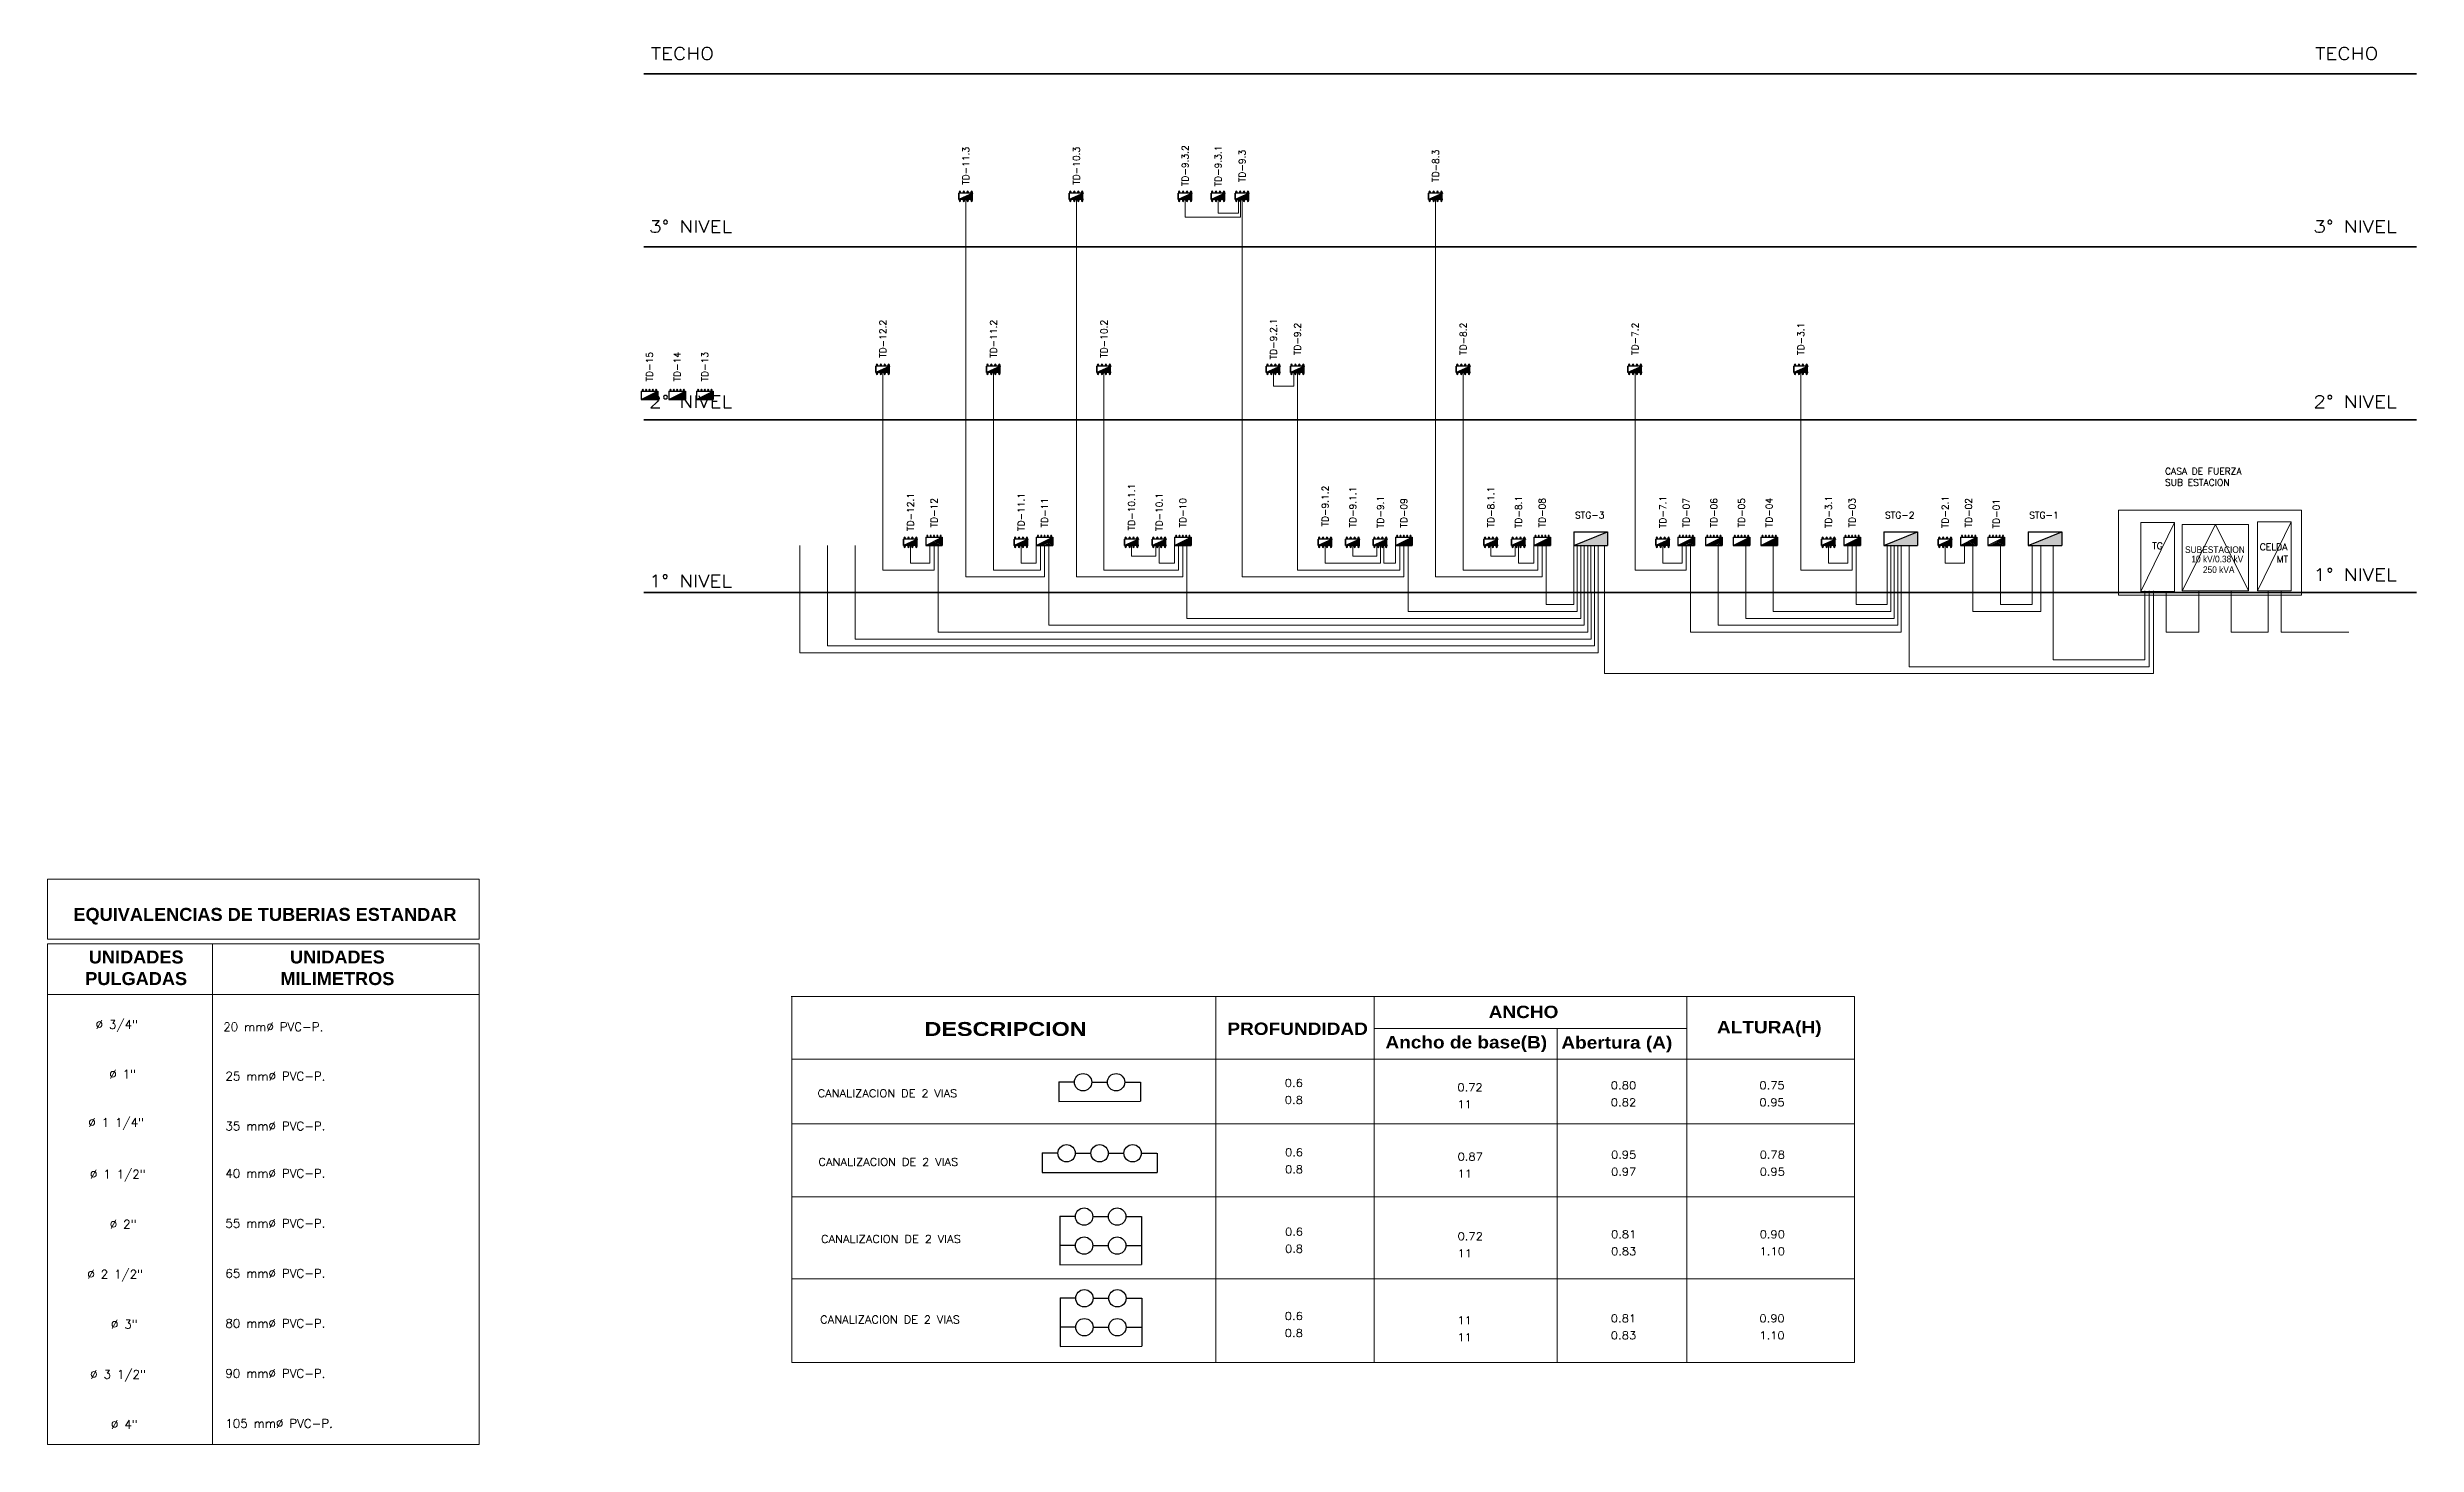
# Model space of a CAD drawing. Header units: inches. Extents: x 1693 to 10990, y 1878 to 5055.
# Drawn here: x 1850.8 to 1988.6, y 2151 to 2232.2 of the extents above; entities that cross this region are included whole.
import ezdxf
from ezdxf.enums import TextEntityAlignment as Align

# ---------------------------------------------------------------- set-up
doc = ezdxf.new("R2010")
doc.units = ezdxf.units.IN
doc.linetypes.add('CONTINUA', pattern=[0])
doc.linetypes.add('HIDDEN', pattern=[0.375, 0.25, -0.125])
for name, color, linetype, lineweight in [('.', 7, 'Continuous', 0), ('00 IE BUZON', 4, 'Continuous', 13), ('01', 10, 'Continuous', 9), ('ALIMENTADOR', 2, 'HIDDEN', 25), ('AR', 143, 'Continuous', 5), ('COM', 5, 'Continuous', 5), ('E_TD', 4, 'Continuous', 25), ('EQUIPO_ELECTRICO', 3, 'Continuous', 25), ('IE-TEXTO-ALIMENTADORES', 3, 'Continuous', 5), ('PISO-X', 2, 'Continuous', 35), ('SUBTITULO', 3, 'Continuous', 5), ('TABLERO IE', 4, 'Continuous', 25), ('TEXT', 2, 'Continuous', 5), ('texto', 32, 'Continuous', 13), ('tuberia', 6, 'Continuous', 25)]:
    doc.layers.add(name, color=color, linetype=linetype, lineweight=lineweight)
doc.styles.add('ARIAL', font='arial.ttf', dxfattribs={"width": 1.2, "height": 0.4})
doc.styles.add('MINISTERIO', font='arialbd.ttf')
doc.styles.add('ROMAND', font='romand', dxfattribs={"width": 1.2, "height": 0.1})
doc.styles.add('Romans', font='romans.shx')
doc.styles.add('ROMANT', font='romant', dxfattribs={"width": 1.5, "height": 0.5})
doc.styles.add('SANSSERIFBOLD', font='sasb____.pfb')

# ---------------------------------------------------------------- blocks, each defined once
blk = doc.blocks.new('SUB TABLERO DE DISTRIBUCION')
at = {"layer": 'EQUIPO_ELECTRICO', "transparency": 33554687}
for points in [[(553747.182, -75233.421, 1), (553747.166, -75233.421, 1)], [(553747.182, -75233.535, 1), (553747.166, -75233.535, 1)], [(553747.183, -75233.649, 1), (553747.166, -75233.649, 1)], [(553747.183, -75233.763, 1), (553747.166, -75233.763, 1)], [(553747.419, -75233.421, -1), (553747.435, -75233.421, -1)], [(553747.419, -75233.535, -1), (553747.435, -75233.535, -1)], [(553747.419, -75233.649, -1), (553747.435, -75233.649, -1)], [(553747.419, -75233.763, -1), (553747.435, -75233.763, -1)]]:
    blk.add_hatch(color=256, dxfattribs=at).paths.add_polyline_path(points)
h = blk.add_hatch(color=256, dxfattribs=at)
h.dxf.hatch_style = 1
h.paths.add_polyline_path([(553747.386, -75233.383), (553747.393, -75233.383), (553747.386, -75233.398)])
h.paths.add_polyline_path([(553747.209, -75233.383), (553747.386, -75233.383), (553747.386, -75233.398), (553747.209, -75233.797)])
for p, q in [((553747.393, -75233.383), (553747.209, -75233.797)), ((553747.209, -75233.383), (553747.209, -75233.797)), ((553747.209, -75233.797), (553747.393, -75233.797)), ((553747.393, -75233.797), (553747.209, -75233.797)), ((553747.393, -75233.383), (553747.393, -75233.797))]:
    blk.add_line(p, q, dxfattribs=at)
for centre, radius in [((553747.174, -75233.421), 0.0225), ((553747.174, -75233.535), 0.0225), ((553747.174, -75233.649), 0.0225), ((553747.174, -75233.763), 0.0225), ((553747.174, -75233.649), 0.00816), ((553747.174, -75233.763), 0.00816), ((553747.427, -75233.535), 0.0225), ((553747.427, -75233.649), 0.0225), ((553747.427, -75233.763), 0.0225), ((553747.427, -75233.421), 0.0225), ((553747.427, -75233.649), 0.00816), ((553747.427, -75233.763), 0.00816)]:
    blk.add_circle(centre, radius, dxfattribs=at)
blk = doc.blocks.new('T5015')
at = {"layer": 'TABLERO IE'}
for p, q in [((-0.25, -0.2), (0.25, 0)), ((-0.25, 0), (0.25, 0)), ((-0.25, 0), (-0.25, -0.2)), ((0.25, 0), (0.25, -0.2)), ((-0.25, -0.2), (0.25, -0.2))]:
    blk.add_line(p, q, dxfattribs=at)
blk.add_solid([(-0.25, -0.2), (0.25, 0), (0.25, -0.2)], dxfattribs=at)
blk = doc.blocks.new('A$C4253321B')
at = {"layer": 'TABLERO IE'}
for p, q in [((0, 0.2), (0.2, -0.2)), ((0, 0.2), (0, -0.2)), ((0.2, 0.2), (0, 0.2)), ((0, 0.135), (0.168, -0.2)), ((0, 0.071), (0.135, -0.2)), ((0, 0.006), (0.103, -0.2)), ((0.2, 0.2), (0.2, -0.2)), ((0, -0.059), (0.071, -0.2)), ((0, -0.123), (0.038, -0.2)), ((0, -0.188), (0.006, -0.2)), ((0.2, -0.2), (0, -0.2))]:
    blk.add_line(p, q, dxfattribs=at)
blk = doc.blocks.new('TD')
at = {"layer": '.'}
h = blk.add_hatch(color=4, dxfattribs=at)
h.dxf.hatch_style = 1
h.paths.add_polyline_path([(-1.79, 0.04, 1), (-1.73, 0.04, 1)])
h.paths.add_polyline_path([(-1.33, 0.04, 1), (-1.39, 0.04, 1)])
h.paths.add_polyline_path([(-0.99, 0.04, 1), (-0.93, 0.04, 1)])
h.paths.add_polyline_path([(-0.59, 0.04, 1), (-0.53, 0.04, 1)])
h.paths.add_polyline_path([(-0.19, 0.04, 1), (-0.13, 0.04, 1)])
at = {"layer": '.', "linetype": 'CONTINUA', "lineweight": 15}
h = blk.add_hatch(dxfattribs=at)
h.set_pattern_fill('ANGLE', color=4)
h.set_pattern_definition([(0, (0.048, -0.2174), (0, 6.985), [5.08, -1.905]), (90, (0.048, -0.2174), (-6.985, 4e-16), [5.08, -1.905])])
h.paths.add_polyline_path([(-1.63, 0.06, 1), (-1.68, 0.06, 1)])
h.paths.add_polyline_path([(-1.27, 0.06, 1), (-1.33, 0.06, 1)])
h.paths.add_polyline_path([(-0.91, 0.06, 1), (-0.97, 0.06, 1)])
h.paths.add_polyline_path([(-0.56, 0.06, 1), (-0.61, 0.06, 1)])
h.paths.add_polyline_path([(-0.2, 0.06, 1), (-0.25, 0.06, 1)])
at = {"color": 4}
for centre, radius in [((-1.76, 0.04), 0.07), ((-1.76, 0.04), 0.03), ((-1.36, 0.04), 0.07), ((-1.36, 0.04), 0.03), ((-0.96, 0.04), 0.07), ((-0.96, 0.04), 0.03), ((-0.56, 0.04), 0.07), ((-0.56, 0.04), 0.03), ((-0.16, 0.04), 0.07), ((-0.16, 0.04), 0.03)]:
    blk.add_circle(centre, radius, dxfattribs=at)
at = {"layer": 'TABLERO IE', "xscale": -4.999999999998863, "yscale": 4.999999999998863, "zscale": 4.999999999998863, "rotation": 270}
blk.add_blockref('A$C4253321B', (-0.96, -1.11), dxfattribs=at)

msp = doc.modelspace()

# ---------------------------------------------------------------- linework, layer by layer
at = {"color": 4, "lineweight": 13, "elevation": -3115.801}
for points in [[(1894.593, 2203.267), (1894.593, 2197.017), (1940.99, 2197.017), (1940.99, 2203.267)], [(1896.2, 2203.267), (1896.2, 2197.419), (1940.789, 2197.419), (1940.789, 2203.267)], [(1897.806, 2203.267), (1897.806, 2197.821), (1940.588, 2197.821), (1940.564, 2203.267)], [(1902.627, 2203.267), (1902.627, 2198.222), (1940.388, 2198.222), (1940.388, 2203.267)], [(1909.054, 2203.267), (1909.054, 2198.624), (1940.187, 2198.624), (1940.187, 2203.267)], [(1917.088, 2203.267), (1917.088, 2199.026), (1939.986, 2199.026), (1939.986, 2203.267)], [(1929.943, 2203.267), (1929.943, 2199.427), (1939.785, 2199.427), (1939.785, 2203.267)], [(1937.977, 2203.267), (1937.977, 2199.829), (1939.584, 2199.829), (1939.584, 2203.267)], [(1946.361, 2203.267), (1946.361, 2198.222), (1958.613, 2198.222), (1958.613, 2203.267)], [(1947.968, 2203.267), (1947.968, 2198.624), (1958.412, 2198.624), (1958.412, 2203.267)], [(1949.575, 2203.267), (1949.575, 2199.026), (1958.211, 2199.026), (1958.211, 2203.267)], [(1951.181, 2203.267), (1951.181, 2199.427), (1958.01, 2199.427), (1958.01, 2203.267)], [(1956.002, 2203.267), (1956.002, 2199.829), (1957.81, 2199.829), (1957.81, 2203.267)], [(1962.779, 2203.267), (1962.779, 2199.427), (1966.726, 2199.427), (1966.726, 2203.267)], [(1964.385, 2203.267), (1964.385, 2199.829), (1966.237, 2199.829), (1966.237, 2203.267)]]:
    msp.add_lwpolyline(points, dxfattribs=at)
at = {"color": 6, "lineweight": 13, "elevation": -3115.801}
msp.add_lwpolyline([(1974.012, 2200.594), (1974.012, 2198.222), (1975.918, 2198.222), (1975.918, 2200.633)], dxfattribs=at)
at = {"color": 1, "lineweight": 13, "elevation": -3115.801}
for points in [[(1977.805, 2200.633), (1977.805, 2198.222), (1979.954, 2198.222), (1979.954, 2200.633)], [(1980.703, 2200.633), (1980.703, 2198.222), (1984.642, 2198.222)]]:
    msp.add_lwpolyline(points, dxfattribs=at)
at = {"layer": '00 IE BUZON', "color": 3, "lineweight": 13, "elevation": -3115.801}
for points in [[(1908.813, 2203.267), (1908.813, 2201.436), (1904.234, 2201.436), (1904.234, 2223.396)], [(1916.847, 2203.264), (1916.847, 2201.436), (1910.661, 2201.436), (1910.661, 2223.396)], [(1916.985, 2223.396), (1916.985, 2222.368), (1920.198, 2222.368), (1920.198, 2223.396)], [(1918.902, 2223.396), (1918.902, 2222.594), (1920.096, 2222.594), (1920.096, 2223.396)], [(1929.702, 2203.264), (1929.702, 2201.436), (1920.302, 2201.436), (1920.302, 2223.396)], [(1937.736, 2203.264), (1937.736, 2201.436), (1931.55, 2201.436), (1931.55, 2223.396)], [(1902.386, 2203.267), (1902.386, 2201.838), (1899.413, 2201.838), (1899.413, 2213.332)], [(1908.572, 2203.267), (1908.572, 2201.838), (1905.841, 2201.838), (1905.841, 2213.332)], [(1916.606, 2203.267), (1916.606, 2201.838), (1912.268, 2201.838), (1912.268, 2213.332)], [(1922.115, 2213.332), (1922.115, 2212.529), (1923.309, 2212.529), (1923.309, 2213.332)], [(1929.461, 2203.267), (1929.461, 2201.838), (1923.516, 2201.838), (1923.516, 2213.332)], [(1937.495, 2203.267), (1937.495, 2201.838), (1933.157, 2201.838), (1933.157, 2213.332)], [(1946.12, 2203.267), (1946.12, 2201.838), (1943.143, 2201.838), (1943.143, 2213.332)], [(1955.761, 2203.267), (1955.761, 2201.838), (1952.788, 2201.838), (1952.788, 2213.332)], [(1902.145, 2203.267), (1902.145, 2202.239), (1901.02, 2202.239), (1901.02, 2203.267)], [(1908.331, 2203.267), (1908.331, 2202.239), (1907.447, 2202.239), (1907.447, 2203.267)], [(1913.875, 2203.267), (1913.875, 2202.641), (1915.275, 2202.641), (1915.275, 2203.267)], [(1916.365, 2203.267), (1916.365, 2202.239), (1915.482, 2202.239), (1915.482, 2203.267)], [(1925.123, 2203.267), (1925.123, 2202.239), (1928.336, 2202.239), (1928.336, 2203.267)], [(1926.729, 2203.267), (1926.729, 2202.641), (1928.13, 2202.641), (1928.13, 2203.267)], [(1929.22, 2203.267), (1929.22, 2202.239), (1928.543, 2202.239), (1928.543, 2203.267)], [(1934.764, 2203.267), (1934.764, 2202.641), (1936.164, 2202.641), (1936.164, 2203.267)], [(1937.254, 2203.267), (1937.254, 2202.239), (1936.37, 2202.239), (1936.37, 2203.267)], [(1945.879, 2203.267), (1945.879, 2202.239), (1944.754, 2202.239), (1944.754, 2203.267)], [(1955.52, 2203.267), (1955.52, 2202.239), (1954.395, 2202.239), (1954.395, 2203.267)], [(1962.296, 2203.267), (1962.296, 2202.239), (1961.172, 2202.239), (1961.172, 2203.267)]]:
    msp.add_lwpolyline(points, dxfattribs=at)
at = {"layer": '00 IE BUZON', "lineweight": 13, "elevation": -3115.801}
for points in [[(1885.362, 2211.764), (1885.845, 2211.764)], [(1886.969, 2211.764), (1887.452, 2211.764)], [(1888.576, 2211.764), (1889.058, 2211.764)], [(1901.02, 2203.267), (1900.607, 2203.267)], [(1901.904, 2203.267), (1902.386, 2203.267)], [(1907.447, 2203.267), (1907.035, 2203.267)], [(1908.331, 2203.267), (1908.813, 2203.267)], [(1915.482, 2203.267), (1915.069, 2203.267)], [(1916.365, 2203.267), (1916.847, 2203.267)], [(1929.22, 2203.267), (1929.702, 2203.267)], [(1936.37, 2203.267), (1935.958, 2203.267)], [(1937.254, 2203.267), (1937.736, 2203.267)], [(1963.662, 2203.267), (1964.144, 2203.267), (1964.627, 2203.267)]]:
    msp.add_lwpolyline(points, dxfattribs=at)
at = {"layer": '00 IE BUZON', "color": 6, "lineweight": 13, "elevation": -3115.801}
for points in [[(1928.336, 2203.267), (1927.923, 2203.267)], [(1928.336, 2203.267), (1928.13, 2203.267), (1927.923, 2203.267)], [(1928.336, 2203.267), (1928.749, 2203.267)], [(1941.366, 2203.267), (1941.366, 2195.812), (1973.278, 2195.812), (1973.278, 2200.633)], [(1959.076, 2203.267), (1959.076, 2196.214), (1973.034, 2196.214), (1973.034, 2200.633)], [(1967.459, 2203.267), (1967.459, 2196.616), (1972.789, 2196.616), (1972.789, 2200.633)]]:
    msp.add_lwpolyline(points, dxfattribs=at)
at = {"layer": '01', "color": 7, "elevation": -3115.801}
msp.add_lwpolyline([(1971.256, 2205.324), (1981.899, 2205.324), (1981.899, 2200.367), (1971.256, 2200.367)], close=True, dxfattribs=at)
at = {"layer": 'AR', "color": 1}
for p, q in [((1850.838, 2180.371, -5588.727), (1850.838, 2183.858, -5588.727)), ((1850.838, 2183.858, -5588.727), (1875.938, 2183.858, -5588.727)), ((1875.938, 2183.858, -5588.727), (1875.938, 2180.371, -5588.727)), ((1875.938, 2180.371, -5588.727), (1850.838, 2180.371, -5588.727)), ((1850.838, 2180.097, -5588.727), (1875.938, 2180.097, -5588.727)), ((1850.838, 2180.097, -5588.727), (1850.838, 2176.247, -5588.727)), ((1860.431, 2180.097, -5588.727), (1860.431, 2176.247, -5588.727)), ((1875.938, 2180.097, -5588.727), (1875.938, 2176.247, -5588.727)), ((1875.938, 2177.143, -5588.727), (1850.838, 2177.143, -5588.727)), ((1850.838, 2177.143, -5588.727), (1850.838, 2150.955, -5588.727)), ((1860.431, 2177.143, -5588.727), (1860.431, 2150.955, -5588.727)), ((1875.938, 2177.143, -5588.727), (1875.938, 2150.955, -5588.727)), ((1875.938, 2150.955, -5588.727), (1850.838, 2150.955, -5588.727))]:
    msp.add_line(p, q, dxfattribs=at)
at = {"layer": 'COM'}
for p, q in [((1974.501, 2204.611, -3115.801), (1972.544, 2200.594, -3115.801)), ((1981.28, 2204.65, -3115.801), (1979.324, 2200.633, -3115.801))]:
    msp.add_line(p, q, dxfattribs=at)
at = {"layer": 'COM', "elevation": -3115.801}
for points in [[(1972.544, 2200.594), (1974.501, 2200.594), (1974.501, 2204.611), (1972.544, 2204.611)], [(1974.954, 2200.633), (1978.81, 2200.633), (1978.81, 2204.489), (1974.954, 2204.489)], [(1979.324, 2200.633), (1981.28, 2200.633), (1981.28, 2204.65), (1979.324, 2204.65)]]:
    msp.add_lwpolyline(points, close=True, dxfattribs=at)
msp.add_lwpolyline([(1974.954, 2200.633), (1976.882, 2204.489), (1978.81, 2200.633)], dxfattribs=at)
at = {"layer": 'PISO-X'}
for p, q in [((1885.515, 2230.714, -3115.801), (1988.582, 2230.714, -3115.801)), ((1885.515, 2220.65, -3115.801), (1988.582, 2220.65, -3115.801)), ((1885.515, 2210.585, -3115.801), (1988.582, 2210.585, -3115.801)), ((1885.515, 2200.521, -3115.801), (1988.582, 2200.521, -3115.801))]:
    msp.add_line(p, q, dxfattribs=at)
at = {"layer": 'TEXT', "color": 4}
for p, q in [((1955.905, 2177.033), (1894.071, 2177.033)), ((1918.772, 2177.033), (1918.772, 2155.741)), ((1927.981, 2177.033), (1927.981, 2155.741)), ((1894.115, 2175.639), (1894.115, 2173.391)), ((1946.163, 2175.159), (1927.981, 2175.159)), ((1894.115, 2173.391), (1955.905, 2173.391)), ((1894.115, 2169.62), (1955.905, 2169.62)), ((1894.115, 2165.371), (1955.905, 2165.371)), ((1894.115, 2160.603), (1955.905, 2160.603)), ((1894.115, 2155.741), (1955.905, 2155.741))]:
    msp.add_line(p, q, dxfattribs=at)
for points in [[(1894.115, 2177.033), (1894.115, 2155.741)], [(1946.163, 2177.033), (1946.163, 2155.741)], [(1955.905, 2177.033), (1955.905, 2155.741)], [(1938.607, 2175.159), (1938.607, 2155.741)]]:
    msp.add_lwpolyline(points, dxfattribs=at)
at = {"layer": 'tuberia'}
for p, q in [((1909.637, 2172.061), (1910.547, 2172.061)), ((1909.637, 2172.061), (1909.637, 2170.927)), ((1909.637, 2170.927), (1914.388, 2170.929)), ((1911.557, 2172.042), (1912.467, 2172.042)), ((1913.477, 2172.042), (1914.388, 2172.042)), ((1914.388, 2172.042), (1914.388, 2170.929)), ((1908.677, 2167.928), (1909.587, 2167.928)), ((1908.677, 2167.928), (1908.677, 2166.794)), ((1908.677, 2166.794), (1915.351, 2166.794)), ((1910.597, 2167.909), (1911.507, 2167.909)), ((1912.517, 2167.909), (1913.428, 2167.909)), ((1914.437, 2167.907), (1915.348, 2167.907)), ((1915.351, 2167.907), (1915.351, 2166.794)), ((1909.698, 2164.243), (1910.609, 2164.243)), ((1909.698, 2164.243), (1909.698, 2162.558)), ((1911.618, 2164.223), (1912.529, 2164.223)), ((1913.539, 2164.223), (1914.449, 2164.223)), ((1914.449, 2164.223), (1914.449, 2162.539)), ((1909.698, 2162.558), (1910.609, 2162.558)), ((1909.698, 2162.558), (1909.698, 2161.424)), ((1909.698, 2161.424), (1914.449, 2161.426)), ((1911.618, 2162.539), (1912.529, 2162.539)), ((1913.539, 2162.539), (1914.449, 2162.539)), ((1914.449, 2162.539), (1914.449, 2161.426)), ((1909.711, 2159.493), (1910.622, 2159.493)), ((1909.711, 2159.493), (1909.711, 2157.808)), ((1911.631, 2159.474), (1912.542, 2159.474)), ((1913.551, 2159.474), (1914.462, 2159.474)), ((1914.462, 2159.474), (1914.462, 2157.789)), ((1909.711, 2157.808), (1910.622, 2157.808)), ((1909.711, 2157.808), (1909.711, 2156.674)), ((1911.631, 2157.789), (1912.542, 2157.789)), ((1913.551, 2157.789), (1914.462, 2157.789)), ((1914.462, 2157.789), (1914.462, 2156.676)), ((1909.711, 2156.674), (1914.462, 2156.676))]:
    msp.add_line(p, q, dxfattribs=at)
for centre in [(1911.052, 2172.042), (1912.972, 2172.042), (1910.092, 2167.909), (1912.012, 2167.909), (1913.932, 2167.909), (1911.113, 2164.223), (1913.034, 2164.223), (1911.113, 2162.539), (1913.034, 2162.539), (1911.126, 2159.474), (1913.046, 2159.474), (1911.126, 2157.789), (1913.046, 2157.789)]:
    msp.add_circle(centre, 0.505, dxfattribs=at)

# ---------------------------------------------------------------- block references
at = {"color": 4, "lineweight": 13, "xscale": -1.992710141262474, "yscale": 1.992710141262474, "zscale": 1.992710141262474, "rotation": 270}
for p in [(151822.972, -1101234.282, -3115.801), (151829.399, -1101234.282, -3115.801), (151835.723, -1101234.282, -3115.801), (151837.64, -1101234.282, -3115.801), (151839.04, -1101234.282, -3115.801), (151850.288, -1101234.282, -3115.801), (151818.151, -1101244.347, -3115.801), (151824.579, -1101244.347, -3115.801), (151831.006, -1101244.347, -3115.801), (151840.854, -1101244.347, -3115.801), (151842.254, -1101244.347, -3115.801), (151851.895, -1101244.347, -3115.801), (151861.881, -1101244.347, -3115.801), (151871.526, -1101244.347, -3115.801), (151819.758, -1101254.411, -3115.801), (151826.186, -1101254.411, -3115.801), (151834.22, -1101254.411, -3115.801), (151843.861, -1101254.411, -3115.801), (151845.468, -1101254.411, -3115.801), (151847.074, -1101254.411, -3115.801), (151853.502, -1101254.411, -3115.801), (151855.109, -1101254.411, -3115.801), (151863.492, -1101254.411, -3115.801), (151873.133, -1101254.411, -3115.801), (151879.91, -1101254.411, -3115.801)]:
    msp.add_blockref('SUB TABLERO DE DISTRIBUCION', p, dxfattribs=at)
at = {"color": 2, "lineweight": 13, "xscale": -1.992710141262474, "yscale": 1.992710141262474, "zscale": 1.992710141262474, "rotation": 270}
msp.add_blockref('SUB TABLERO DE DISTRIBUCION', (151832.613, -1101254.411, -3115.801), dxfattribs=at)
at = {"layer": 'E_TD', "xscale": -0.4822784831144049, "yscale": 0.4822784831144049, "zscale": 0.4822784831144049}
for p in [(1885.382, 2212.3, -3115.801), (1886.989, 2212.3, -3115.801), (1888.596, 2212.3, -3115.801), (1901.923, 2203.803, -3115.801), (1908.351, 2203.803, -3115.801), (1916.385, 2203.803, -3115.801), (1929.239, 2203.803, -3115.801), (1937.274, 2203.803, -3115.801), (1945.657, 2203.803, -3115.801), (1947.264, 2203.803, -3115.801), (1948.871, 2203.803, -3115.801), (1950.478, 2203.803, -3115.801), (1955.298, 2203.803, -3115.801), (1962.075, 2203.803, -3115.801), (1963.682, 2203.803, -3115.801)]:
    msp.add_blockref('TD', p, dxfattribs=at)
at = {"layer": 'TABLERO IE', "xscale": 3.919315381001545, "yscale": 3.919315381001545, "zscale": 3.919315381001545}
for p in [(1940.564, 2204.051, -3115.801), (1958.589, 2204.051, -3115.801), (1966.972, 2204.051, -3115.801)]:
    msp.add_blockref('T5015', p, dxfattribs=at)

# ---------------------------------------------------------------- texts
at = {"layer": 'ALIMENTADOR', "color": 4, "linetype": 'Continuous', "style": 'MINISTERIO'}
for s, height, p in [('EQUIVALENCIAS DE TUBERIAS ESTANDAR', 0.75517, (1863.486, 2181.426, -5588.727)), ('UNIDADES', 0.7552, (1856, 2178.948, -5588.727)), ('UNIDADES', 0.7552, (1867.699, 2178.948, -5588.727)), ('PULGADAS', 0.7552, (1856, 2177.693, -5588.727)), ('MILIMETROS', 0.7552, (1867.699, 2177.693, -5588.727))]:
    msp.add_text(s, height=height, dxfattribs=at).set_placement(p, align=Align.CENTER)
at = {"layer": 'ALIMENTADOR', "color": 4, "linetype": 'Continuous', "style": 'Romans'}
for s, height, p in [('%%C 3/4"', 0.5044, (1853.642, 2175.143, -5588.727)), ('20 mm%%C PVC-P.', 0.50437, (1861.064, 2175.008, -5588.727)), ('%%C 1"', 0.5044, (1854.433, 2172.252, -5588.727)), ('25 mm%%C PVC-P.', 0.50437, (1861.19, 2172.142, -5588.727)), ('%%C 1 1/4"', 0.5044, (1853.218, 2169.447, -5588.727)), ('35 mm%%C PVC-P.', 0.50437, (1861.187, 2169.238, -5588.727)), ('%%C 1 1/2"', 0.5044, (1853.311, 2166.432, -5588.727)), ('40 mm%%C PVC-P.', 0.50437, (1861.187, 2166.486, -5588.727)), ('%%C 2"', 0.5044, (1854.465, 2163.522, -5588.727)), ('55 mm%%C PVC-P.', 0.50437, (1861.187, 2163.577, -5588.727)), ('%%C 2 1/2"', 0.5044, (1853.161, 2160.613, -5588.727)), ('65 mm%%C PVC-P.', 0.50437, (1861.187, 2160.667, -5588.727)), ('%%C 3"', 0.5044, (1854.532, 2157.703, -5588.727)), ('80 mm%%C PVC-P.', 0.50437, (1861.187, 2157.757, -5588.727)), ('%%C 3 1/2"', 0.5044, (1853.324, 2154.793, -5588.727)), ('90 mm%%C PVC-P.', 0.50437, (1861.187, 2154.847, -5588.727)), ('%%C 4"', 0.5044, (1854.532, 2151.883, -5588.727)), ('105 mm%%C PVC-P.', 0.50437, (1861.187, 2151.937, -5588.727))]:
    msp.add_text(s, height=height, dxfattribs=at).set_placement(p)
at = {"layer": 'IE-TEXTO-ALIMENTADORES', "color": 4, "style": 'ROMANT', "width": 1.2}
for s, p in [('TECHO', (1885.925, 2231.532, -3115.801)), ('TECHO', (1982.69, 2231.532, -3115.801)), ('3%%D NIVEL', (1885.814, 2221.468, -3115.801)), ('3%%D NIVEL', (1982.579, 2221.468, -3115.801)), ('2%%D NIVEL', (1885.814, 2211.28, -3115.801)), ('2%%D NIVEL', (1982.579, 2211.28, -3115.801)), ('1%%D NIVEL', (1885.808, 2200.842, -3115.801)), ('1%%D NIVEL', (1982.579, 2201.215, -3115.801))]:
    msp.add_text(s, height=0.7134, dxfattribs=at).set_placement(p)
at = {"layer": 'SUBTITULO', "style": 'ROMAND'}
for s, p in [('TD-11.3', (1904.234, 2225.351, -3115.801)), ('TD-10.3', (1910.661, 2225.351, -3115.801)), ('TD-9.3', (1920.302, 2225.342, -3115.801)), ('TD-8.3', (1931.55, 2225.351, -3115.801)), ('TD-12.2', (1899.413, 2215.287, -3115.801)), ('TD-11.2', (1905.841, 2215.287, -3115.801)), ('TD-10.2', (1912.268, 2215.287, -3115.801)), ('TD-9.2', (1923.516, 2215.278, -3115.801)), ('TD-8.2', (1933.157, 2215.287, -3115.801)), ('TD-7.2', (1943.143, 2215.287, -3115.801)), ('TD-3.1', (1952.788, 2215.287, -3115.801)), ('TD-12.1', (1901.02, 2205.214, -3115.801)), ('TD-11.1', (1907.447, 2205.214, -3115.801)), ('TD-10.1', (1915.482, 2205.214, -3115.801)), ('TD-9.1', (1928.336, 2205.214, -3115.801)), ('TD-8.1', (1936.37, 2205.214, -3115.801)), ('TD-7.1', (1944.754, 2205.214, -3115.801)), ('TD-3.1', (1954.395, 2205.214, -3115.801)), ('TD-2.1', (1961.172, 2205.214, -3115.801))]:
    msp.add_text(s, height=0.3889, rotation=90, dxfattribs=at).set_placement(p, align=Align.MIDDLE)
at = {"layer": 'SUBTITULO', "color": 2, "style": 'ROMAND'}
for s, p in [('TD-9.3.2', (1916.985, 2225.36, -3115.801)), ('TD-9.3.1', (1918.903, 2225.342, -3115.801)), ('TD-9.2.1', (1922.115, 2215.278, -3115.801)), ('TD-10.1.1', (1913.875, 2205.501, -3115.801)), ('TD-9.1.2', (1925.123, 2205.556, -3115.801)), ('TD-9.1.1', (1926.729, 2205.501, -3115.801)), ('TD-8.1.1', (1934.764, 2205.501, -3115.801))]:
    msp.add_text(s, height=0.3889, rotation=90, dxfattribs=at).set_placement(p, align=Align.MIDDLE)
at = {"layer": 'SUBTITULO', "color": 4, "style": 'ROMAND'}
for s, p in [('TD-15', (1885.845, 2213.664, -3115.801)), ('TD-14', (1887.452, 2213.664, -3115.801)), ('TD-13', (1889.058, 2213.664, -3115.801)), ('TD-12', (1902.386, 2205.167, -3115.801)), ('TD-11', (1908.813, 2205.167, -3115.801)), ('TD-10', (1916.847, 2205.167, -3115.801)), ('TD-09', (1929.702, 2205.158, -3115.801)), ('TD-08', (1937.736, 2205.167, -3115.801)), ('TD-07', (1946.12, 2205.167, -3115.801)), ('TD-06', (1947.727, 2205.167, -3115.801)), ('TD-05', (1949.333, 2205.167, -3115.801)), ('TD-04', (1950.94, 2205.177, -3115.801)), ('TD-03', (1955.761, 2205.167, -3115.801)), ('TD-02', (1962.537, 2205.167, -3115.801)), ('TD-01', (1964.144, 2205.112, -3115.801))]:
    msp.add_text(s, height=0.3889, rotation=90, dxfattribs=at).set_placement(p, align=Align.MIDDLE)
for s, p in [('STG-3', (1939.649, 2204.834, -3115.801)), ('STG-2', (1957.673, 2204.834, -3115.801)), ('STG-1', (1966.057, 2204.834, -3115.801)), ('TG', (1973.21, 2203.045, -3115.801)), ('CELDA', (1979.465, 2202.988, -3115.801)), ('MT', (1980.444, 2202.271, -3115.801))]:
    msp.add_text(s, height=0.3889, dxfattribs=at).set_placement(p)
at = {"layer": 'TEXT', "color": 4, "ltscale": 0.01}
for s, height, style, width, p in [('ANCHO', 0.7195, 'SANSSERIFBOLD', 1.1, (1934.633, 2175.772)), ('DESCRIPCION', 0.8094, 'SANSSERIFBOLD', 1.2, (1901.835, 2174.733)), ('PROFUNDIDAD', 0.71947, 'SANSSERIFBOLD', 1.1, (1919.441, 2174.793)), ('ALTURA(H)', 0.7195, 'SANSSERIFBOLD', 1.1, (1947.906, 2174.884)), ('Ancho de base(B)', 0.71947, 'SANSSERIFBOLD', 1.1, (1928.632, 2174.008)), ('Abertura (A)', 0.71947, 'SANSSERIFBOLD', 1.1, (1938.859, 2173.991)), ('CANALIZACION DE 2 VIAS', 0.44967, 'ROMAND', 1.09, (1895.615, 2171.168)), ('0.6 ', 0.4497, 'ROMAND', 1.09, (1922.78, 2171.775)), ('0.8 ', 0.4497, 'ROMAND', 1.09, (1922.78, 2170.786)), ('0.72', 0.4497, 'ROMAND', 1.09, (1932.813, 2171.518)), ('11 ', 0.4497, 'ROMAND', 1.09, (1932.813, 2170.529)), ('0.80 ', 0.4497, 'ROMAND', 1.09, (1941.736, 2171.632)), ('0.82', 0.4497, 'ROMAND', 1.09, (1941.736, 2170.643)), ('0.75 ', 0.4497, 'ROMAND', 1.09, (1950.374, 2171.632)), ('0.95 ', 0.4497, 'ROMAND', 1.09, (1950.374, 2170.643)), ('0.6 ', 0.4497, 'ROMAND', 1.09, (1922.791, 2167.74)), ('CANALIZACION DE 2 VIAS', 0.44967, 'ROMAND', 1.09, (1895.665, 2167.181)), ('0.8 ', 0.4497, 'ROMAND', 1.09, (1922.791, 2166.75)), ('0.87', 0.4497, 'ROMAND', 1.09, (1932.824, 2167.483)), ('11', 0.4497, 'ROMAND', 1.09, (1932.824, 2166.493)), ('0.95 ', 0.4497, 'ROMAND', 1.09, (1941.747, 2167.597)), ('0.97 ', 0.4497, 'ROMAND', 1.09, (1941.747, 2166.608)), ('0.78 ', 0.4497, 'ROMAND', 1.09, (1950.385, 2167.597)), ('0.95', 0.4497, 'ROMAND', 1.09, (1950.385, 2166.608)), ('CANALIZACION DE 2 VIAS', 0.44967, 'ROMAND', 1.09, (1895.815, 2162.695)), ('0.6 ', 0.4497, 'ROMAND', 1.09, (1922.791, 2163.114)), ('0.72', 0.4497, 'ROMAND', 1.09, (1932.824, 2162.857)), ('0.81 ', 0.4497, 'ROMAND', 1.09, (1941.747, 2162.971)), ('0.90 ', 0.4497, 'ROMAND', 1.09, (1950.385, 2162.971)), ('0.8 ', 0.4497, 'ROMAND', 1.09, (1922.791, 2162.124)), ('11', 0.4497, 'ROMAND', 1.09, (1932.824, 2161.867)), ('0.83 ', 0.4497, 'ROMAND', 1.09, (1941.747, 2161.982)), ('1.10 ', 0.4497, 'ROMAND', 1.09, (1950.385, 2161.982)), ('CANALIZACION DE 2 VIAS', 0.44967, 'ROMAND', 1.09, (1895.765, 2158.01)), ('0.6 ', 0.4497, 'ROMAND', 1.09, (1922.78, 2158.217)), ('0.81', 0.4497, 'ROMAND', 1.09, (1941.736, 2158.074)), ('0.90 ', 0.4497, 'ROMAND', 1.09, (1950.374, 2158.074)), ('0.8 ', 0.4497, 'ROMAND', 1.09, (1922.78, 2157.228)), ('11 ', 0.4497, 'ROMAND', 1.09, (1932.813, 2157.96)), ('11', 0.4497, 'ROMAND', 1.09, (1932.813, 2156.971)), ('0.83 ', 0.4497, 'ROMAND', 1.09, (1941.736, 2157.085)), ('1.10', 0.4497, 'ROMAND', 1.09, (1950.374, 2157.085))]:
    msp.add_text(s, height=height, dxfattribs=dict(at, style=style, width=width)).set_placement(p)
at = {"layer": 'texto', "color": 0, "style": 'ROMANT'}
for s, p in [('CASA DE FUERZA', (1973.954, 2207.393, -3115.801)), ('SUB ESTACION', (1973.954, 2206.737, -3115.801))]:
    msp.add_text(s, height=0.38922, dxfattribs=at).set_placement(p)
at = {"layer": 'texto', "style": 'ARIAL', "width": 0.9}
for s, height, p in [('SUBESTACION', 0.38564, (1975.12, 2202.832, -3115.801)), ('10 kV/0.38 kV', 0.38564, (1975.486, 2202.286, -3115.801)), ('250 kVA', 0.3856, (1976.159, 2201.667, -3115.801))]:
    msp.add_text(s, height=height, dxfattribs=at).set_placement(p)

doc.saveas('drawing.dxf')
